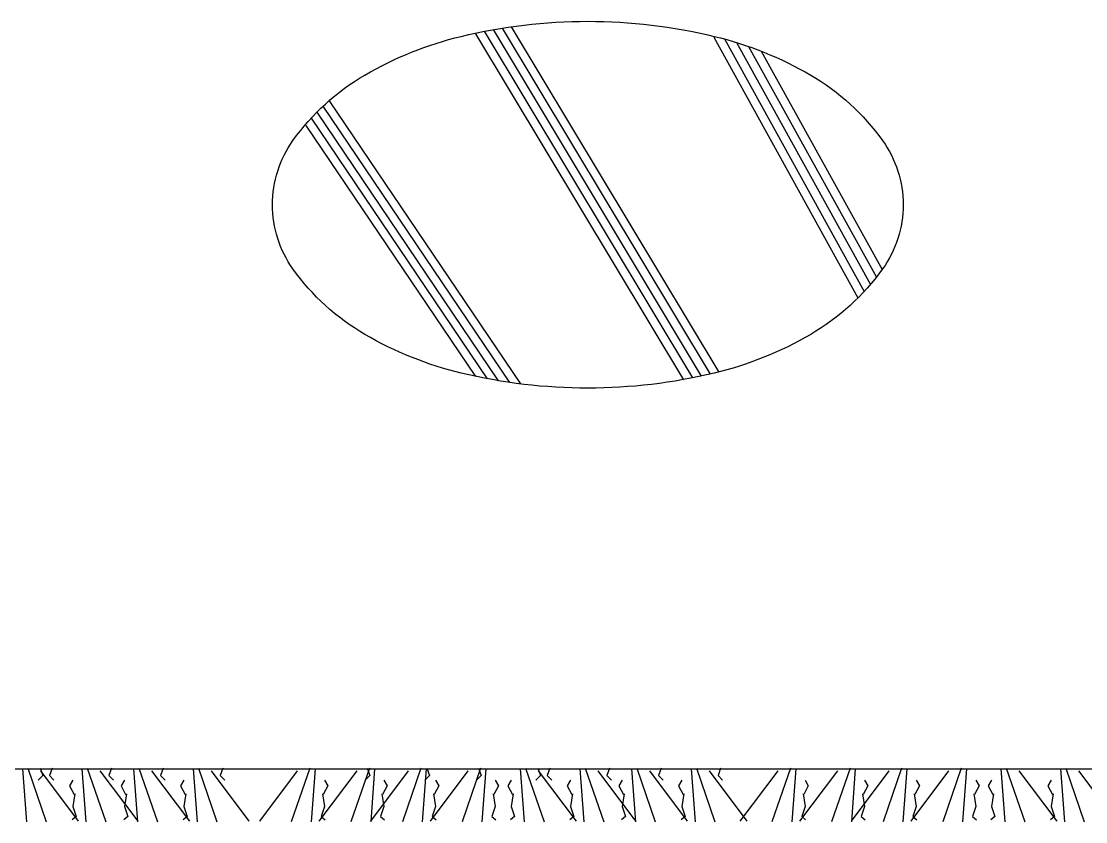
# Model space of a CAD drawing. Header units: inches. Extents: x -0.4 to 42.1, y 14 to 38.8.
# Drawn here: x 31.594 to 33.441, y 33.47 to 34.858 of the extents above; entities that cross this region are included whole.
import ezdxf

# ---------------------------------------------------------------- set-up
doc = ezdxf.new("R2010")
doc.units = ezdxf.units.IN
doc.header["$MEASUREMENT"] = 0
doc.layers.add('02', color=2, linetype='Continuous')

msp = doc.modelspace()

# ---------------------------------------------------------------- linework, layer by layer
at = {"layer": '02'}
for p, q in [((32.3827, 34.8368, -0.6857), (32.7435, 34.2368, -0.6857)), ((32.3974, 34.8411, -0.6857), (32.7589, 34.2398, -0.6857)), ((32.4129, 34.844, -0.6857), (32.7743, 34.243, -0.6857)), ((32.4286, 34.8466, -0.6857), (32.7895, 34.2464, -0.6857)), ((32.4444, 34.849, -0.6857), (32.8046, 34.25, -0.6857)), ((32.7959, 34.8308, -0.6857), (33.0459, 34.3789, -0.6857)), ((32.8148, 34.8278, -0.6857), (33.0571, 34.3898, -0.6857)), ((32.8354, 34.8218, -0.6857), (33.0678, 34.4018, -0.6857)), ((32.8565, 34.8149, -0.6857), (33.0781, 34.4144, -0.6857)), ((32.8783, 34.8068, -0.6857), (33.088, 34.4277, -0.6857)), ((32.1176, 34.7111, -0.6857), (32.4415, 34.2319, -0.6857)), ((32.1283, 34.7208, -0.6857), (32.4605, 34.2293, -0.6857)), ((32.0971, 34.6903, -0.6857), (32.4025, 34.2385, -0.6857)), ((32.1072, 34.7009, -0.6857), (32.4221, 34.235, -0.6857)), ((32.0882, 34.6778, -0.6857), (32.3827, 34.2422, -0.6857)), ((31.6054, 33.563, -0.6857), (31.6376, 33.47, -0.6857)), ((31.6269, 33.563, -0.6857), (31.6315, 33.5503, -0.6857)), ((31.6476, 33.563, -0.6857), (31.643, 33.5503, -0.6857)), ((31.7088, 33.563, -0.6857), (31.741, 33.47, -0.6857)), ((31.751, 33.563, -0.6857), (31.7464, 33.5503, -0.6857)), ((31.7984, 33.563, -0.6857), (31.8305, 33.47, -0.6857)), ((31.8406, 33.563, -0.6857), (31.836, 33.5503, -0.6857)), ((31.9018, 33.563, -0.6857), (31.9339, 33.47, -0.6857)), ((31.9439, 33.563, -0.6857), (31.9393, 33.5503, -0.6857)), ((32.095, 33.563, -0.6857), (32.0628, 33.47, -0.6857)), ((32.1983, 33.563, -0.6857), (32.1662, 33.47, -0.6857)), ((32.1946, 33.563, -0.6857), (32.1991, 33.5503, -0.6857)), ((32.2879, 33.563, -0.6857), (32.2558, 33.47, -0.6857)), ((32.2979, 33.563, -0.6857), (32.3025, 33.5503, -0.6857)), ((32.3913, 33.563, -0.6857), (32.3591, 33.47, -0.6857)), ((32.3875, 33.563, -0.6857), (32.3921, 33.5503, -0.6857)), ((32.4694, 33.563, -0.6857), (32.5015, 33.47, -0.6857)), ((32.4909, 33.563, -0.6857), (32.4955, 33.5503, -0.6857)), ((32.5115, 33.563, -0.6857), (32.507, 33.5503, -0.6857)), ((32.5728, 33.563, -0.6857), (32.6049, 33.47, -0.6857)), ((32.6149, 33.563, -0.6857), (32.6103, 33.5503, -0.6857)), ((32.6623, 33.563, -0.6857), (32.6945, 33.47, -0.6857)), ((32.7045, 33.563, -0.6857), (32.6999, 33.5503, -0.6857)), ((32.7657, 33.563, -0.6857), (32.7979, 33.47, -0.6857)), ((32.8079, 33.563, -0.6857), (32.8033, 33.5503, -0.6857)), ((32.929, 33.563, -0.6857), (32.8968, 33.47, -0.6857)), ((33.0324, 33.563, -0.6857), (33.0002, 33.47, -0.6857)), ((33.1219, 33.563, -0.6857), (33.0898, 33.47, -0.6857)), ((33.2253, 33.563, -0.6857), (33.1932, 33.47, -0.6857)), ((33.3034, 33.563, -0.6857), (33.3356, 33.47, -0.6857)), ((33.4068, 33.563, -0.6857), (33.4389, 33.47, -0.6857)), ((31.2238, 33.5617, -0.6857), (33.9009, 33.5617, -0.6857)), ((31.5962, 33.5618, -0.6857), (31.6031, 33.47, -0.6857)), ((31.6315, 33.5503, -0.6857), (31.6235, 33.5423, -0.6857)), ((31.6274, 33.5583, -0.6857), (31.693, 33.4709, -0.6857)), ((31.643, 33.5503, -0.6857), (31.651, 33.5423, -0.6857)), ((31.6996, 33.5618, -0.6857), (31.7065, 33.47, -0.6857)), ((31.7308, 33.5583, -0.6857), (31.7964, 33.4709, -0.6857)), ((31.7464, 33.5503, -0.6857), (31.7544, 33.5423, -0.6857)), ((31.7892, 33.5618, -0.6857), (31.7961, 33.47, -0.6857)), ((31.8204, 33.5583, -0.6857), (31.8859, 33.4709, -0.6857)), ((31.836, 33.5503, -0.6857), (31.844, 33.5423, -0.6857)), ((31.8926, 33.5618, -0.6857), (31.8995, 33.47, -0.6857)), ((31.9237, 33.5583, -0.6857), (31.9893, 33.4709, -0.6857)), ((31.9393, 33.5503, -0.6857), (31.9474, 33.5423, -0.6857)), ((32.073, 33.5583, -0.6857), (32.0074, 33.4709, -0.6857)), ((32.1042, 33.5618, -0.6857), (32.0973, 33.47, -0.6857)), ((32.1764, 33.5583, -0.6857), (32.1108, 33.4709, -0.6857)), ((32.1991, 33.5503, -0.6857), (32.1911, 33.5423, -0.6857)), ((32.2659, 33.5583, -0.6857), (32.2004, 33.4709, -0.6857)), ((32.2075, 33.5618, -0.6857), (32.2006, 33.47, -0.6857)), ((32.2971, 33.5618, -0.6857), (32.2902, 33.47, -0.6857)), ((32.3025, 33.5503, -0.6857), (32.2945, 33.5423, -0.6857)), ((32.3693, 33.5583, -0.6857), (32.3037, 33.4709, -0.6857)), ((32.3921, 33.5503, -0.6857), (32.3841, 33.5423, -0.6857)), ((32.4005, 33.5618, -0.6857), (32.3936, 33.47, -0.6857)), ((32.4602, 33.5618, -0.6857), (32.4671, 33.47, -0.6857)), ((32.4955, 33.5503, -0.6857), (32.4874, 33.5423, -0.6857)), ((32.4914, 33.5583, -0.6857), (32.5569, 33.4709, -0.6857)), ((32.507, 33.5503, -0.6857), (32.515, 33.5423, -0.6857)), ((32.5636, 33.5618, -0.6857), (32.5705, 33.47, -0.6857)), ((32.5947, 33.5583, -0.6857), (32.6603, 33.4709, -0.6857)), ((32.6103, 33.5503, -0.6857), (32.6184, 33.5423, -0.6857)), ((32.6532, 33.5618, -0.6857), (32.66, 33.47, -0.6857)), ((32.6843, 33.5583, -0.6857), (32.7499, 33.4709, -0.6857)), ((32.6999, 33.5503, -0.6857), (32.7079, 33.5423, -0.6857)), ((32.7565, 33.5618, -0.6857), (32.7634, 33.47, -0.6857)), ((32.7877, 33.5583, -0.6857), (32.8533, 33.4709, -0.6857)), ((32.8033, 33.5503, -0.6857), (32.8113, 33.5423, -0.6857)), ((32.907, 33.5583, -0.6857), (32.8414, 33.4709, -0.6857)), ((32.9382, 33.5618, -0.6857), (32.9313, 33.47, -0.6857)), ((33.0104, 33.5583, -0.6857), (32.9448, 33.4709, -0.6857)), ((33.1, 33.5583, -0.6857), (33.0344, 33.4709, -0.6857)), ((33.0416, 33.5618, -0.6857), (33.0347, 33.47, -0.6857)), ((33.1311, 33.5618, -0.6857), (33.1242, 33.47, -0.6857)), ((33.2033, 33.5583, -0.6857), (33.1378, 33.4709, -0.6857)), ((33.2345, 33.5618, -0.6857), (33.2276, 33.47, -0.6857)), ((33.2942, 33.5618, -0.6857), (33.3011, 33.47, -0.6857)), ((33.3254, 33.5583, -0.6857), (33.391, 33.4709, -0.6857)), ((33.3976, 33.5618, -0.6857), (33.4045, 33.47, -0.6857)), ((33.4288, 33.5583, -0.6857), (33.4943, 33.4709, -0.6857)), ((31.6835, 33.5423, -0.6857), (31.6778, 33.532, -0.6857)), ((31.6778, 33.532, -0.6857), (31.6858, 33.517, -0.6857)), ((31.7731, 33.5423, -0.6857), (31.7674, 33.532, -0.6857)), ((31.7674, 33.532, -0.6857), (31.7754, 33.517, -0.6857)), ((31.8765, 33.5423, -0.6857), (31.8707, 33.532, -0.6857)), ((31.8707, 33.532, -0.6857), (31.8788, 33.517, -0.6857)), ((32.126, 33.532, -0.6857), (32.1179, 33.517, -0.6857)), ((32.1202, 33.5423, -0.6857), (32.126, 33.532, -0.6857)), ((32.2293, 33.532, -0.6857), (32.2213, 33.517, -0.6857)), ((32.2236, 33.5423, -0.6857), (32.2293, 33.532, -0.6857)), ((32.3189, 33.532, -0.6857), (32.3109, 33.517, -0.6857)), ((32.3132, 33.5423, -0.6857), (32.3189, 33.532, -0.6857)), ((32.4223, 33.532, -0.6857), (32.4143, 33.517, -0.6857)), ((32.4166, 33.5423, -0.6857), (32.4223, 33.532, -0.6857)), ((32.4441, 33.5423, -0.6857), (32.4384, 33.532, -0.6857)), ((32.4384, 33.532, -0.6857), (32.4464, 33.517, -0.6857)), ((32.5475, 33.5423, -0.6857), (32.5417, 33.532, -0.6857)), ((32.5417, 33.532, -0.6857), (32.5498, 33.517, -0.6857)), ((32.6371, 33.5423, -0.6857), (32.6313, 33.532, -0.6857)), ((32.6313, 33.532, -0.6857), (32.6394, 33.517, -0.6857)), ((32.7404, 33.5423, -0.6857), (32.7347, 33.532, -0.6857)), ((32.7347, 33.532, -0.6857), (32.7427, 33.517, -0.6857)), ((32.96, 33.532, -0.6857), (32.952, 33.517, -0.6857)), ((32.9543, 33.5423, -0.6857), (32.96, 33.532, -0.6857)), ((33.0634, 33.532, -0.6857), (33.0553, 33.517, -0.6857)), ((33.0576, 33.5423, -0.6857), (33.0634, 33.532, -0.6857)), ((33.153, 33.532, -0.6857), (33.1449, 33.517, -0.6857)), ((33.1472, 33.5423, -0.6857), (33.153, 33.532, -0.6857)), ((33.2563, 33.532, -0.6857), (33.2483, 33.517, -0.6857)), ((33.2506, 33.5423, -0.6857), (33.2563, 33.532, -0.6857)), ((33.2781, 33.5423, -0.6857), (33.2724, 33.532, -0.6857)), ((33.2724, 33.532, -0.6857), (33.2804, 33.517, -0.6857)), ((33.3815, 33.5423, -0.6857), (33.3758, 33.532, -0.6857)), ((33.3758, 33.532, -0.6857), (33.3838, 33.517, -0.6857)), ((31.687, 33.5182, -0.6857), (31.6835, 33.4964, -0.6857)), ((31.7766, 33.5182, -0.6857), (31.7731, 33.4964, -0.6857)), ((31.8799, 33.5182, -0.6857), (31.8765, 33.4964, -0.6857)), ((32.1168, 33.5182, -0.6857), (32.1202, 33.4964, -0.6857)), ((32.2202, 33.5182, -0.6857), (32.2236, 33.4964, -0.6857)), ((32.3097, 33.5182, -0.6857), (32.3132, 33.4964, -0.6857)), ((32.4131, 33.5182, -0.6857), (32.4166, 33.4964, -0.6857)), ((32.4476, 33.5182, -0.6857), (32.4441, 33.4964, -0.6857)), ((32.5509, 33.5182, -0.6857), (32.5475, 33.4964, -0.6857)), ((32.6405, 33.5182, -0.6857), (32.6371, 33.4964, -0.6857)), ((32.7439, 33.5182, -0.6857), (32.7404, 33.4964, -0.6857)), ((32.9508, 33.5182, -0.6857), (32.9543, 33.4964, -0.6857)), ((33.0542, 33.5182, -0.6857), (33.0576, 33.4964, -0.6857)), ((33.1438, 33.5182, -0.6857), (33.1472, 33.4964, -0.6857)), ((33.2471, 33.5182, -0.6857), (33.2506, 33.4964, -0.6857)), ((33.2816, 33.5182, -0.6857), (33.2781, 33.4964, -0.6857)), ((33.385, 33.5182, -0.6857), (33.3815, 33.4964, -0.6857)), ((31.6835, 33.4964, -0.6857), (31.6893, 33.4792, -0.6857)), ((31.7731, 33.4964, -0.6857), (31.7789, 33.4792, -0.6857)), ((31.8765, 33.4964, -0.6857), (31.8822, 33.4792, -0.6857)), ((32.1202, 33.4964, -0.6857), (32.1145, 33.4792, -0.6857)), ((32.2236, 33.4964, -0.6857), (32.2179, 33.4792, -0.6857)), ((32.3132, 33.4964, -0.6857), (32.3074, 33.4792, -0.6857)), ((32.4166, 33.4964, -0.6857), (32.4108, 33.4792, -0.6857)), ((32.4441, 33.4964, -0.6857), (32.4499, 33.4792, -0.6857)), ((32.5475, 33.4964, -0.6857), (32.5532, 33.4792, -0.6857)), ((32.6371, 33.4964, -0.6857), (32.6428, 33.4792, -0.6857)), ((32.7404, 33.4964, -0.6857), (32.7462, 33.4792, -0.6857)), ((32.9543, 33.4964, -0.6857), (32.9485, 33.4792, -0.6857)), ((33.0576, 33.4964, -0.6857), (33.0519, 33.4792, -0.6857)), ((33.1472, 33.4964, -0.6857), (33.1415, 33.4792, -0.6857)), ((33.2506, 33.4964, -0.6857), (33.2448, 33.4792, -0.6857)), ((33.2781, 33.4964, -0.6857), (33.2839, 33.4792, -0.6857)), ((33.3815, 33.4964, -0.6857), (33.3873, 33.4792, -0.6857)), ((31.6893, 33.4792, -0.6857), (31.6824, 33.4734, -0.6857)), ((31.7789, 33.4792, -0.6857), (31.772, 33.4734, -0.6857)), ((31.8822, 33.4792, -0.6857), (31.8753, 33.4734, -0.6857)), ((32.1145, 33.4792, -0.6857), (32.1214, 33.4734, -0.6857)), ((32.2179, 33.4792, -0.6857), (32.2247, 33.4734, -0.6857)), ((32.3074, 33.4792, -0.6857), (32.3143, 33.4734, -0.6857)), ((32.4108, 33.4792, -0.6857), (32.4177, 33.4734, -0.6857)), ((32.4499, 33.4792, -0.6857), (32.443, 33.4734, -0.6857)), ((32.5532, 33.4792, -0.6857), (32.5463, 33.4734, -0.6857)), ((32.6428, 33.4792, -0.6857), (32.6359, 33.4734, -0.6857)), ((32.7462, 33.4792, -0.6857), (32.7393, 33.4734, -0.6857)), ((32.9485, 33.4792, -0.6857), (32.9554, 33.4734, -0.6857)), ((33.0519, 33.4792, -0.6857), (33.0588, 33.4734, -0.6857)), ((33.1415, 33.4792, -0.6857), (33.1484, 33.4734, -0.6857)), ((33.2448, 33.4792, -0.6857), (33.2517, 33.4734, -0.6857)), ((33.2839, 33.4792, -0.6857), (33.277, 33.4734, -0.6857)), ((33.3873, 33.4792, -0.6857), (33.3804, 33.4734, -0.6857))]:
    msp.add_line(p, q, dxfattribs=at)
at = {"layer": '02', "extrusion": (0, 0, -1)}
for centre, major_axis, start_param, end_param in [((32.5773, 33.9207, -0.6857), (0.6631, 0.6631), 5.261404, 5.497787), ((32.5773, 33.9207, -0.6857), (0.6631, -0.6631), 3.926991, 4.163374), ((32.5036, 34.2267, -0.6857), (0.4405, -0.4405), 3.400247, 3.690608), ((32.651, 34.2267, -0.6857), (0.4405, 0.4405), 5.73417, 6.024531), ((32.3914, 34.4196, -0.6857), (0.2827, 0.2827), 4.545895, 4.971043), ((32.7632, 34.4196, -0.6857), (0.2827, -0.2827), 4.453735, 4.878883), ((32.222, 34.5403, -0.6857), (0.1357, -0.1357), 2.356194, 2.975098), ((32.9326, 34.5403, -0.6857), (0.1357, -0.1357), -1.404302, -0.785398), ((32.222, 34.5403, -0.6857), (0.1357, 0.1357), 3.308087, 3.926991), ((32.9326, 34.5403, -0.6857), (0.1357, 0.1357), 0.785398, 1.404302), ((32.3914, 34.6609, -0.6857), (0.2827, 0.2827), 2.882939, 3.308087), ((32.7632, 34.6609, -0.6857), (0.2827, -0.2827), -0.166494, 0.258654), ((32.5036, 34.8538, -0.6857), (0.4405, -0.4405), 1.021781, 1.312142), ((32.651, 34.8538, -0.6857), (0.4405, 0.4405), 1.82945, 2.119811), ((32.5773, 35.1599, -0.6857), (0.6631, 0.6631), 2.356194, 2.592578), ((32.5773, 35.1599, -0.6857), (0.6631, -0.6631), 0.549015, 0.785398)]:
    msp.add_ellipse(centre, major_axis=major_axis, ratio=1, start_param=start_param, end_param=end_param, dxfattribs=at)

doc.saveas('drawing.dxf')
